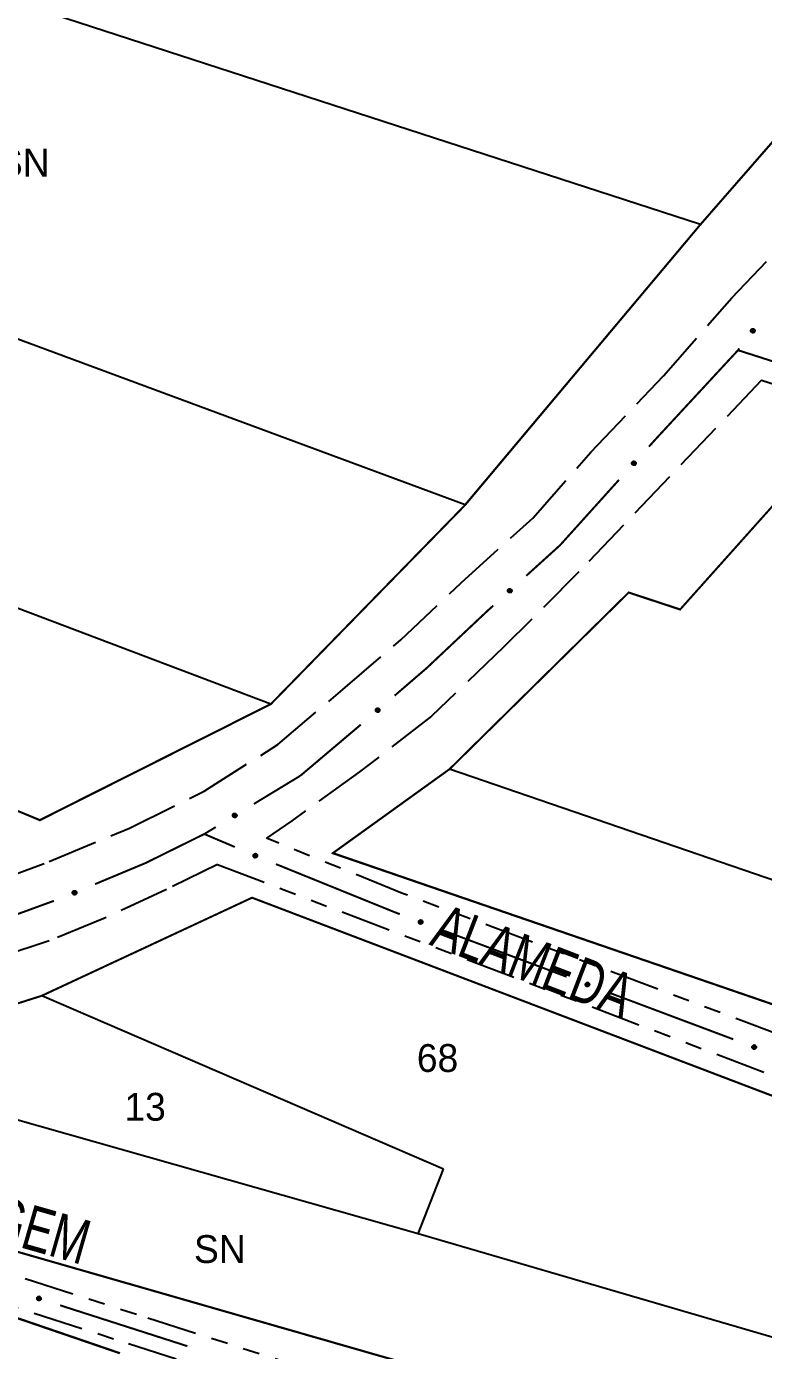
# Model space of a CAD drawing. Extents: x 203196 to 204359, y 4872588 to 4874244.
# Drawn here: x 203633.6 to 203699.8, y 4872877.4 to 4872996.3 of the extents above; entities that cross this region are included whole.
import ezdxf
from ezdxf.enums import TextEntityAlignment as Align

# ---------------------------------------------------------------- set-up
doc = ezdxf.new("R2010")
doc.units = 0
doc.header["$LTSCALE"] = 1.5
doc.header["$MEASUREMENT"] = 0
doc.linetypes.add('TRACO_11', pattern=[8, 3, -1, 3, -1])
doc.linetypes.add('TRACO_25', pattern=[8, 3, -1, 1, -1, 1, -1])
for name, color, linetype in [('CD_MALHA_LOTES', 7, 'CONTINUOUS'), ('RU-QUADRA', 210, 'CONTINUOUS'), ('SV-EIXO-RUA-N-PAV', 6, 'CONTINUOUS'), ('SV-EIXO-RUA-PAV', 20, 'CONTINUOUS'), ('SV-RUA-NAO-PAV', 7, 'CONTINUOUS'), ('SV-RUA-PAVIM', 7, 'CONTINUOUS'), ('SV-TXT-RUA-N-PAV', 7, 'CONTINUOUS'), ('Th_NmrPort', 1, 'CONTINUOUS')]:
    doc.layers.add(name, color=color, linetype=linetype)
doc.styles.add('ARIAL', font='ARIAL.SHX')

msp = doc.modelspace()

# ---------------------------------------------------------------- linework, layer by layer
at = {"layer": 'CD_MALHA_LOTES', "linetype": 'Continuous', "flags": 128}
for points in [[(203694.148553, 4872978.506069), (203594.922462, 4873010.711631)], [(203710.047782, 4872996.723007), (203694.148553, 4872978.506069)], [(203672.998632, 4872953.304702), (203574.7339, 4872989.699047)], [(203694.148553, 4872978.506069), (203672.998632, 4872953.304702)], [(203655.545273, 4872935.423493), (203559.420808, 4872971.776549)], [(203706.783745, 4872960.113282), (203692.299839, 4872943.910878)], [(203672.998632, 4872953.304702), (203655.545273, 4872935.423493)], [(203687.685372, 4872945.442821), (203671.602852, 4872929.586224)], [(203692.299839, 4872943.910878), (203687.685372, 4872945.442821)], [(203655.545273, 4872935.423493), (203634.792565, 4872924.991419)], [(203671.602852, 4872929.586224), (203661.118242, 4872922.044996)], [(203718.262846, 4872913.553996), (203671.602852, 4872929.586224)], [(203634.792565, 4872924.991419), (203632.741667, 4872925.848588)], [(203661.118242, 4872922.044996), (203714.444295, 4872903.713886)], [(203653.85064, 4872918.032246), (203634.957299, 4872909.221527)], [(203764.222836, 4872876.008348), (203653.85064, 4872918.032246)], [(203634.957299, 4872909.221527), (203615.377909, 4872903.004945)], [(203671.045002, 4872893.653474), (203634.957299, 4872909.221527)], [(203668.782073, 4872887.830408), (203615.377909, 4872903.004945)], [(203597.756091, 4872896.294487), (203755.273411, 4872851.061951)], [(203668.782073, 4872887.830408), (203671.045002, 4872893.653474)], [(203758.970245, 4872861.505444), (203668.782073, 4872887.830408)], [(203641.97006, 4872877.112196), (203624.204049, 4872883.191755)]]:
    msp.add_lwpolyline(points, dxfattribs=at)
at = {"layer": 'RU-QUADRA', "linetype": 'Continuous', "const_width": 0.18, "flags": 128}
for points in [[(203632.741667, 4872925.848588), (203634.792565, 4872924.991419), (203655.545273, 4872935.423493), (203672.998632, 4872953.304702), (203694.148553, 4872978.506069), (203710.047782, 4872996.723007)], [(203794.266685, 4872930.664039), (203784.042115, 4872933.883029), (203774.378888, 4872936.783489), (203706.783745, 4872960.113282), (203692.299839, 4872943.910878), (203687.685372, 4872945.442821), (203671.602852, 4872929.586224), (203661.118242, 4872922.044996), (203714.444295, 4872903.713886), (203724.284406, 4872900.482805), (203734.344818, 4872896.957989), (203752.409498, 4872889.76149), (203774.814576, 4872881.522338), (203791.642455, 4872875.804781)], [(203764.222836, 4872876.008348), (203653.85064, 4872918.032246), (203634.957299, 4872909.221527), (203615.377909, 4872903.004945), (203597.756091, 4872896.294487), (203755.273411, 4872851.061951)], [(203641.97006, 4872877.112196), (203624.204049, 4872883.191755), (203604.80784, 4872890.055225), (203589.875196, 4872894.939145), (203578.371722, 4872892.111367), (203566.842698, 4872888.688228), (203562.344142, 4872889.810488), (203546.645432, 4872882.229347), (203530.058075, 4872874.219067)]]:
    msp.add_lwpolyline(points, dxfattribs=at)
at = {"layer": 'SV-EIXO-RUA-N-PAV', "const_width": 0.18}
for points in [[(203697.509076, 4872967.206769), (203707.985741, 4872963.854235)], [(203650.466224, 4872923.369536), (203649.562389, 4872923.752706)], [(203652.307589, 4872922.588912), (203650.466224, 4872923.369536)], [(203666.704164, 4872916.71603), (203656.000581, 4872921.052418)], [(203667.126764, 4872916.557473), (203666.704164, 4872916.71603)], [(203682.107074, 4872910.936947), (203670.871841, 4872915.152342)], [(203697.087383, 4872905.316421), (203685.852151, 4872909.531815)], [(203648.043213, 4872877.756059), (203636.617119, 4872881.422713)]]:
    msp.add_lwpolyline(points, dxfattribs=at)
at = {"layer": 'SV-EIXO-RUA-N-PAV'}
for points in [[(203654.238272, 4872921.650857), (203654.193198, 4872921.631874), (203654.150577, 4872921.624777), (203654.113325, 4872921.629089), (203654.081401, 4872921.641482), (203654.050168, 4872921.65784), (203654.022318, 4872921.68128), (203653.997169, 4872921.714142), (203653.97781, 4872921.759224), (203653.973409, 4872921.803363), (203653.975682, 4872921.84011), (203653.986689, 4872921.874144), (203654.003088, 4872921.904218), (203654.028392, 4872921.932343), (203654.061944, 4872921.957503), (203654.107747, 4872921.975872), (203654.149579, 4872921.982544), (203654.185501, 4872921.977427), (203654.219646, 4872921.966145), (203654.251331, 4872921.949063), (203654.278537, 4872921.925897), (203654.303809, 4872921.89207), (203654.321341, 4872921.846622), (203654.328471, 4872921.804976), (203654.32386, 4872921.768991), (203654.311996, 4872921.735625), (203654.29597, 4872921.7041), (203654.273574, 4872921.675123), (203654.238272, 4872921.650857)], [(203669.095157, 4872915.70137), (203669.05092, 4872915.68051), (203669.008635, 4872915.671628), (203668.971235, 4872915.674371), (203668.938817, 4872915.685412), (203668.906925, 4872915.700443), (203668.878114, 4872915.722692), (203668.851608, 4872915.754468), (203668.830371, 4872915.798697), (203668.824119, 4872915.842612), (203668.824846, 4872915.879423), (203668.834413, 4872915.913888), (203668.849535, 4872915.944626), (203668.873635, 4872915.973788), (203668.906099, 4872916.000336), (203668.95109, 4872916.020614), (203668.992605, 4872916.029037), (203669.02871, 4872916.025434), (203669.063299, 4872916.015597), (203669.095674, 4872915.999861), (203669.12383, 4872915.977858), (203669.1505, 4872915.945123), (203669.169926, 4872915.900452), (203669.1788, 4872915.859142), (203669.175705, 4872915.822996), (203669.165253, 4872915.789161), (203669.150566, 4872915.75699), (203669.129407, 4872915.727098), (203669.095157, 4872915.70137)], [(203684.075467, 4872910.080844), (203684.03123, 4872910.059984), (203683.988945, 4872910.051102), (203683.951545, 4872910.053845), (203683.919127, 4872910.064886), (203683.887235, 4872910.079917), (203683.858424, 4872910.102166), (203683.831918, 4872910.133942), (203683.810681, 4872910.178171), (203683.804429, 4872910.222086), (203683.805156, 4872910.258896), (203683.814723, 4872910.293362), (203683.829844, 4872910.324099), (203683.853945, 4872910.353262), (203683.886409, 4872910.379809), (203683.9314, 4872910.400087), (203683.972915, 4872910.408511), (203684.00902, 4872910.404908), (203684.043609, 4872910.395071), (203684.075984, 4872910.379335), (203684.10414, 4872910.357332), (203684.13081, 4872910.324597), (203684.150236, 4872910.279926), (203684.15911, 4872910.238616), (203684.156015, 4872910.20247), (203684.145563, 4872910.168635), (203684.130876, 4872910.136464), (203684.109717, 4872910.106572), (203684.075467, 4872910.080844)], [(203699.055776, 4872904.460317), (203699.01154, 4872904.439458), (203698.969255, 4872904.430576), (203698.931855, 4872904.433318), (203698.899437, 4872904.44436), (203698.867545, 4872904.459391), (203698.838734, 4872904.48164), (203698.812228, 4872904.513416), (203698.790991, 4872904.557645), (203698.784739, 4872904.60156), (203698.785466, 4872904.63837), (203698.795033, 4872904.672836), (203698.810154, 4872904.703573), (203698.834255, 4872904.732736), (203698.866719, 4872904.759283), (203698.91171, 4872904.779561), (203698.953225, 4872904.787985), (203698.98933, 4872904.784382), (203699.023919, 4872904.774544), (203699.056294, 4872904.758809), (203699.084449, 4872904.736806), (203699.11112, 4872904.704071), (203699.130546, 4872904.6594), (203699.13942, 4872904.61809), (203699.136325, 4872904.581943), (203699.125873, 4872904.548109), (203699.111186, 4872904.515938), (203699.090027, 4872904.486045), (203699.055776, 4872904.460317)], [(203634.815943, 4872881.885104), (203634.772767, 4872881.862128), (203634.730962, 4872881.85121), (203634.693473, 4872881.852139), (203634.660559, 4872881.861598), (203634.627977, 4872881.875068), (203634.598123, 4872881.895896), (203634.570109, 4872881.926353), (203634.546757, 4872881.969502), (203634.538387, 4872882.013063), (203634.537331, 4872882.049865), (203634.545219, 4872882.084754), (203634.558835, 4872882.116187), (203634.581495, 4872882.146481), (203634.612637, 4872882.174569), (203634.656593, 4872882.197001), (203634.697652, 4872882.207424), (203634.733889, 4872882.205573), (203634.768913, 4872882.197421), (203634.802013, 4872882.183271), (203634.8312, 4872882.162657), (203634.859423, 4872882.131251), (203634.880989, 4872882.087572), (203634.891852, 4872882.04674), (203634.89051, 4872882.010486), (203634.881708, 4872881.976185), (203634.868595, 4872881.943341), (203634.848908, 4872881.91246), (203634.815943, 4872881.885104)]]:
    msp.add_lwpolyline(points, close=True, dxfattribs=at)
for points in [[(203654.29597, 4872921.7041), (203653.973409, 4872921.803363)], [(203654.311996, 4872921.735625), (203653.975682, 4872921.84011)], [(203654.273574, 4872921.675123), (203653.97781, 4872921.759224)], [(203654.300068, 4872921.720332), (203653.97843, 4872921.818153)], [(203654.280472, 4872921.691588), (203653.979658, 4872921.779099)], [(203654.315705, 4872921.75372), (203653.983824, 4872921.858846)], [(203654.32386, 4872921.768991), (203653.986689, 4872921.874144)], [(203654.32327, 4872921.789046), (203653.997863, 4872921.888465)], [(203654.328471, 4872921.804976), (203654.003088, 4872921.904218)], [(203654.323299, 4872921.827568), (203654.020504, 4872921.9174)], [(203654.321341, 4872921.846622), (203654.028392, 4872921.932343)], [(203654.308442, 4872921.869436), (203654.048171, 4872921.944205)], [(203654.303809, 4872921.89207), (203654.061944, 4872921.957503)], [(203654.285174, 4872921.908942), (203654.092169, 4872921.964087)], [(203654.278537, 4872921.925897), (203654.107747, 4872921.975872)], [(203654.260691, 4872921.938589), (203654.134761, 4872921.977154)], [(203654.251331, 4872921.949063), (203654.149579, 4872921.982544)], [(203654.255851, 4872921.664974), (203653.991469, 4872921.73704)], [(203654.238272, 4872921.650857), (203653.997169, 4872921.714142)], [(203654.2133, 4872921.641515), (203654.016717, 4872921.695212)], [(203654.193198, 4872921.631874), (203654.022318, 4872921.68128)], [(203654.168919, 4872921.627724), (203654.044778, 4872921.667013)], [(203654.150577, 4872921.624777), (203654.050168, 4872921.65784)], [(203669.150566, 4872915.75699), (203668.824119, 4872915.842612)], [(203669.165253, 4872915.789161), (203668.824846, 4872915.879423)], [(203669.153979, 4872915.77338), (203668.828514, 4872915.8576)], [(203669.129407, 4872915.727098), (203668.830371, 4872915.798697)], [(203669.135608, 4872915.743838), (203668.831382, 4872915.818632)], [(203669.168199, 4872915.807395), (203668.832194, 4872915.898484)], [(203669.175705, 4872915.822996), (203668.834413, 4872915.913888)], [(203669.174273, 4872915.843008), (203668.844976, 4872915.928666)], [(203669.1788, 4872915.859142), (203668.849535, 4872915.944626)], [(203669.172683, 4872915.881498), (203668.866381, 4872915.958528)], [(203669.169926, 4872915.900452), (203668.873635, 4872915.973788)], [(203669.156081, 4872915.922704), (203668.892897, 4872915.986472)], [(203669.1505, 4872915.945123), (203668.906099, 4872916.000336)], [(203669.131173, 4872915.961198), (203668.936021, 4872916.008184)], [(203669.12383, 4872915.977858), (203668.95109, 4872916.020614)], [(203669.105465, 4872915.989789), (203668.978026, 4872916.02303)], [(203669.095674, 4872915.999861), (203668.992605, 4872916.029037)], [(203669.112126, 4872915.716213), (203668.84495, 4872915.777106)], [(203669.095157, 4872915.70137), (203668.851608, 4872915.754468)], [(203669.070599, 4872915.690987), (203668.871933, 4872915.736377)], [(203669.05092, 4872915.68051), (203668.878114, 4872915.722692)], [(203669.026837, 4872915.675343), (203668.901155, 4872915.709382)], [(203669.008635, 4872915.671628), (203668.906925, 4872915.700443)], [(203684.130876, 4872910.136464), (203683.804429, 4872910.222086)], [(203684.145563, 4872910.168635), (203683.805156, 4872910.258896)], [(203684.134289, 4872910.152854), (203683.808824, 4872910.237074)], [(203684.109717, 4872910.106572), (203683.810681, 4872910.178171)], [(203684.115918, 4872910.123312), (203683.811692, 4872910.198106)], [(203684.148508, 4872910.186869), (203683.812504, 4872910.277958)], [(203684.156015, 4872910.20247), (203683.814723, 4872910.293362)], [(203684.092436, 4872910.095687), (203683.82526, 4872910.15658)], [(203684.154583, 4872910.222482), (203683.825286, 4872910.30814)], [(203684.15911, 4872910.238616), (203683.829844, 4872910.324099)], [(203684.075467, 4872910.080844), (203683.831918, 4872910.133942)], [(203684.152993, 4872910.260971), (203683.846691, 4872910.338001)], [(203684.050909, 4872910.07046), (203683.852243, 4872910.11585)], [(203684.150236, 4872910.279926), (203683.853945, 4872910.353262)], [(203684.03123, 4872910.059984), (203683.858424, 4872910.102166)], [(203684.13639, 4872910.302178), (203683.873207, 4872910.365945)], [(203684.007147, 4872910.054817), (203683.881465, 4872910.088855)], [(203684.13081, 4872910.324597), (203683.886409, 4872910.379809)], [(203683.988945, 4872910.051102), (203683.887235, 4872910.079917)], [(203684.111483, 4872910.340671), (203683.916331, 4872910.387658)], [(203684.10414, 4872910.357332), (203683.9314, 4872910.400087)], [(203684.085775, 4872910.369263), (203683.958336, 4872910.402503)], [(203684.075984, 4872910.379335), (203683.972915, 4872910.408511)], [(203699.111186, 4872904.515938), (203698.784739, 4872904.60156)], [(203699.125873, 4872904.548109), (203698.785466, 4872904.63837)], [(203699.114599, 4872904.532328), (203698.789134, 4872904.616548)], [(203699.090027, 4872904.486045), (203698.790991, 4872904.557645)], [(203699.096228, 4872904.502786), (203698.792002, 4872904.577579)], [(203699.128818, 4872904.566343), (203698.792814, 4872904.657432)], [(203699.136325, 4872904.581943), (203698.795033, 4872904.672836)], [(203699.072746, 4872904.475161), (203698.80557, 4872904.536054)], [(203699.134893, 4872904.601956), (203698.805596, 4872904.687614)], [(203699.13942, 4872904.61809), (203698.810154, 4872904.703573)], [(203699.055776, 4872904.460317), (203698.812228, 4872904.513416)], [(203699.133303, 4872904.640445), (203698.827001, 4872904.717475)], [(203699.031219, 4872904.449934), (203698.832553, 4872904.495324)], [(203699.130546, 4872904.6594), (203698.834255, 4872904.732736)], [(203699.01154, 4872904.439458), (203698.838734, 4872904.48164)], [(203699.1167, 4872904.681652), (203698.853517, 4872904.745419)], [(203698.987457, 4872904.43429), (203698.861774, 4872904.468329)], [(203699.11112, 4872904.704071), (203698.866719, 4872904.759283)], [(203698.969255, 4872904.430576), (203698.867545, 4872904.459391)], [(203699.091793, 4872904.720145), (203698.896641, 4872904.767132)], [(203699.084449, 4872904.736806), (203698.91171, 4872904.779561)], [(203699.066085, 4872904.748737), (203698.938646, 4872904.781977)], [(203699.056294, 4872904.758809), (203698.953225, 4872904.787985)], [(203634.881708, 4872881.976185), (203634.537331, 4872882.049865)], [(203634.868595, 4872881.943341), (203634.538387, 4872882.013063)], [(203634.871211, 4872881.959877), (203634.542051, 4872882.028246)], [(203634.883767, 4872881.994541), (203634.543748, 4872882.06926)], [(203634.89051, 4872882.010486), (203634.545219, 4872882.084754)], [(203634.848908, 4872881.91246), (203634.546757, 4872881.969502)], [(203634.854291, 4872881.929481), (203634.546802, 4872881.989462)], [(203634.888111, 4872882.030406), (203634.555054, 4872882.100025)], [(203634.891852, 4872882.04674), (203634.558835, 4872882.116187)], [(203634.832174, 4872881.900751), (203634.562364, 4872881.948642)], [(203634.815943, 4872881.885104), (203634.570109, 4872881.926353)], [(203634.88466, 4872882.068773), (203634.574989, 4872882.130888)], [(203634.880989, 4872882.087572), (203634.581495, 4872882.146481)], [(203634.791916, 4872881.873545), (203634.591287, 4872881.909266)], [(203634.772767, 4872881.862128), (203634.598123, 4872881.895896)], [(203634.866082, 4872882.109128), (203634.600121, 4872882.160082)], [(203634.859423, 4872882.131251), (203634.612637, 4872882.174569)], [(203634.748963, 4872881.855801), (203634.62178, 4872881.883717)], [(203634.730962, 4872881.85121), (203634.627977, 4872881.875068)], [(203634.839341, 4872882.146371), (203634.642144, 4872882.183857)], [(203634.8312, 4872882.162657), (203634.656593, 4872882.197001)], [(203634.81228, 4872882.173685), (203634.683381, 4872882.200718)], [(203634.802013, 4872882.183271), (203634.697652, 4872882.207424)]]:
    msp.add_lwpolyline(points, dxfattribs=at)
at = {"layer": 'SV-EIXO-RUA-PAV'}
for points in [[(203698.672373, 4872968.905038), (203698.665282, 4872968.953429), (203698.669084, 4872968.99647), (203698.682587, 4872969.031455), (203698.70258, 4872969.059259), (203698.726238, 4872969.0854), (203698.755905, 4872969.106493), (203698.794018, 4872969.122611), (203698.842511, 4872969.130064), (203698.886346, 4872969.123272), (203698.921353, 4872969.111869), (203698.951546, 4872969.09269), (203698.976555, 4872969.069282), (203698.997447, 4872969.037741), (203699.013403, 4872968.998958), (203699.019718, 4872968.950015), (203699.015701, 4872968.907845), (203699.001752, 4872968.874349), (203698.982279, 4872968.844117), (203698.957807, 4872968.817718), (203698.928566, 4872968.797181), (203698.889488, 4872968.781185), (203698.841098, 4872968.775593), (203698.798993, 4872968.779119), (203698.76531, 4872968.792594), (203698.735978, 4872968.812435), (203698.70947, 4872968.835845), (203698.687025, 4872968.864784), (203698.672373, 4872968.905038)], [(203687.983192, 4872957.021327), (203687.979978, 4872957.07013), (203687.987195, 4872957.112731), (203688.003441, 4872957.146529), (203688.025586, 4872957.172653), (203688.05125, 4872957.196827), (203688.082503, 4872957.21549), (203688.121778, 4872957.228522), (203688.170711, 4872957.232089), (203688.213865, 4872957.221828), (203688.247853, 4872957.207673), (203688.276423, 4872957.186151), (203688.299489, 4872957.160825), (203688.317802, 4872957.127721), (203688.330619, 4872957.087791), (203688.333016, 4872957.0385), (203688.325654, 4872956.996783), (203688.309081, 4872956.964504), (203688.287263, 4872956.93592), (203688.260765, 4872956.911554), (203688.229982, 4872956.89341), (203688.189755, 4872956.880578), (203688.141073, 4872956.878857), (203688.099383, 4872956.885725), (203688.066879, 4872956.901839), (203688.039221, 4872956.923954), (203688.014662, 4872956.9494), (203687.994593, 4872956.980035), (203687.983192, 4872957.021327)], [(203676.827871, 4872945.594467), (203676.829626, 4872945.643344), (203676.841128, 4872945.684992), (203676.86072, 4872945.716968), (203676.885401, 4872945.74071), (203676.913386, 4872945.762155), (203676.946371, 4872945.777551), (203676.986766, 4872945.786529), (203677.035808, 4872945.785113), (203677.077699, 4872945.770526), (203677.110075, 4872945.752996), (203677.136313, 4872945.728686), (203677.15669, 4872945.70115), (203677.17155, 4872945.666359), (203677.180249, 4872945.625334), (203677.177632, 4872945.576054), (203677.166075, 4872945.5353), (203677.146313, 4872945.504869), (203677.121706, 4872945.478646), (203677.092873, 4872945.457095), (203677.060407, 4872945.442168), (203677.019086, 4872945.433484), (203676.970481, 4872945.436711), (203676.929702, 4872945.447774), (203676.899002, 4872945.467104), (203676.87373, 4872945.491911), (203676.85188, 4872945.519718), (203676.835023, 4872945.552231), (203676.827871, 4872945.594467)], [(203664.964772, 4872934.867218), (203664.967752, 4872934.916036), (203664.980296, 4872934.957383), (203665.000683, 4872934.988857), (203665.025952, 4872935.011972), (203665.054466, 4872935.032709), (203665.087827, 4872935.047272), (203665.128434, 4872935.055235), (203665.177426, 4872935.052589), (203665.218937, 4872935.036956), (203665.250863, 4872935.018619), (203665.276484, 4872934.993658), (203665.296164, 4872934.965621), (203665.310146, 4872934.930467), (203665.317814, 4872934.889237), (203665.313961, 4872934.840038), (203665.301386, 4872934.799587), (203665.280866, 4872934.769662), (203665.25561, 4872934.744064), (203665.226245, 4872934.723243), (203665.193415, 4872934.709135), (203665.151889, 4872934.70149), (203665.10338, 4872934.705936), (203665.062892, 4872934.718018), (203665.032686, 4872934.738111), (203665.008045, 4872934.763544), (203664.986898, 4872934.791891), (203664.970862, 4872934.824816), (203664.964772, 4872934.867218)], [(203652.123885, 4872925.43505), (203652.134846, 4872925.482715), (203652.154013, 4872925.521438), (203652.179295, 4872925.549135), (203652.208018, 4872925.567784), (203652.239552, 4872925.583553), (203652.274852, 4872925.592438), (203652.316216, 4872925.59362), (203652.364107, 4872925.58296), (203652.402485, 4872925.560718), (203652.430965, 4872925.537384), (203652.452135, 4872925.508553), (203652.466941, 4872925.477663), (203652.474957, 4872925.44069), (203652.475746, 4872925.39876), (203652.463862, 4872925.350863), (203652.44481, 4872925.313028), (203652.419653, 4872925.286881), (203652.390533, 4872925.265781), (203652.358147, 4872925.250068), (203652.323445, 4872925.241546), (203652.281227, 4872925.240828), (203652.234108, 4872925.253185), (203652.196155, 4872925.271755), (203652.169662, 4872925.296539), (203652.149534, 4872925.325675), (203652.133333, 4872925.357111), (203652.122925, 4872925.392224), (203652.123885, 4872925.43505)], [(203637.736253, 4872918.529156), (203637.754186, 4872918.574658), (203637.778904, 4872918.610098), (203637.808027, 4872918.633722), (203637.839205, 4872918.647889), (203637.872735, 4872918.658789), (203637.908965, 4872918.66232), (203637.950044, 4872918.657332), (203637.995815, 4872918.639663), (203638.030455, 4872918.611956), (203638.055144, 4872918.584644), (203638.071788, 4872918.552983), (203638.081831, 4872918.520233), (203638.084254, 4872918.482478), (203638.078793, 4872918.440898), (203638.059912, 4872918.395304), (203638.035442, 4872918.360726), (203638.006673, 4872918.338615), (203637.974737, 4872918.322084), (203637.940373, 4872918.311366), (203637.904789, 4872918.308105), (203637.862934, 4872918.313678), (203637.818179, 4872918.33291), (203637.783413, 4872918.356923), (203637.760904, 4872918.385374), (203637.745337, 4872918.417181), (203637.733995, 4872918.450678), (203637.72893, 4872918.486949), (203637.736253, 4872918.529156)]]:
    msp.add_lwpolyline(points, close=True, dxfattribs=at)
for points in [[(203698.665282, 4872968.953429), (203698.755905, 4872969.106493)], [(203698.667343, 4872968.977974), (203698.736468, 4872969.088321)], [(203698.669084, 4872968.99647), (203698.726238, 4872969.0854)], [(203698.669581, 4872968.931554), (203698.770796, 4872969.108426)], [(203698.672373, 4872968.905038), (203698.794018, 4872969.122611)], [(203698.681638, 4872968.884484), (203698.817613, 4872969.122396)], [(203698.687025, 4872968.864784), (203698.842511, 4872969.130064)], [(203698.701238, 4872968.853983), (203698.86129, 4872969.123298)], [(203698.70947, 4872968.835845), (203698.886346, 4872969.123272)], [(203698.724159, 4872968.827813), (203698.899408, 4872969.114707)], [(203698.735978, 4872968.812435), (203698.921353, 4872969.111869)], [(203698.752567, 4872968.804314), (203698.937453, 4872969.099294)], [(203698.76531, 4872968.792594), (203698.951546, 4872969.09269)], [(203698.784874, 4872968.788143), (203698.962612, 4872969.078286)], [(203698.798993, 4872968.779119), (203698.976555, 4872969.069282)], [(203698.822161, 4872968.778469), (203698.984956, 4872969.04912)], [(203698.841098, 4872968.775593), (203698.997447, 4872969.037741)], [(203698.866415, 4872968.782367), (203699.003979, 4872969.015622)], [(203698.889488, 4872968.781185), (203699.013403, 4872968.998958)], [(203698.910489, 4872968.795001), (203699.012209, 4872968.968047)], [(203698.928566, 4872968.797181), (203699.019718, 4872968.950015)], [(203698.945322, 4872968.81128), (203699.014194, 4872968.92354)], [(203698.957807, 4872968.817718), (203699.015701, 4872968.907845)], [(203687.979978, 4872957.07013), (203688.082503, 4872957.21549)], [(203687.982521, 4872957.047982), (203688.0975, 4872957.216232)], [(203687.983192, 4872957.021327), (203688.121778, 4872957.228522)], [(203687.983987, 4872957.094432), (203688.06168, 4872957.198924)], [(203687.987195, 4872957.112731), (203688.05125, 4872957.196827)], [(203687.990791, 4872957.000101), (203688.145281, 4872957.226428)], [(203687.994593, 4872956.980035), (203688.170711, 4872957.232089)], [(203688.0079, 4872956.968136), (203688.188891, 4872957.22385)], [(203688.014662, 4872956.9494), (203688.213865, 4872957.221828)], [(203688.028664, 4872956.940223), (203688.226204, 4872957.21225)], [(203688.039221, 4872956.923954), (203688.247853, 4872957.207673)], [(203688.05511, 4872956.914537), (203688.262901, 4872957.193856)], [(203688.066879, 4872956.901839), (203688.276423, 4872957.186151)], [(203688.086026, 4872956.895844), (203688.286307, 4872957.170911)], [(203688.099383, 4872956.885725), (203688.299489, 4872957.160825)], [(203688.122425, 4872956.883232), (203688.306257, 4872957.140058)], [(203688.141073, 4872956.878857), (203688.317802, 4872957.127721)], [(203688.166849, 4872956.883593), (203688.322552, 4872957.105152)], [(203688.189755, 4872956.880578), (203688.330619, 4872957.087791)], [(203688.211789, 4872956.892677), (203688.326967, 4872957.057073)], [(203688.229982, 4872956.89341), (203688.333016, 4872957.0385)], [(203688.247808, 4872956.906131), (203688.325402, 4872957.012549)], [(203688.260765, 4872956.911554), (203688.325654, 4872956.996783)], [(203676.827871, 4872945.594467), (203676.986766, 4872945.786529)], [(203676.829626, 4872945.643344), (203676.946371, 4872945.777551)], [(203676.829909, 4872945.621052), (203676.961366, 4872945.776767)], [(203676.833277, 4872945.572579), (203677.009935, 4872945.782062)], [(203676.835023, 4872945.552231), (203677.035808, 4872945.785113)], [(203676.83608, 4872945.667114), (203676.923975, 4872945.763182)], [(203676.841128, 4872945.684992), (203676.913386, 4872945.762155)], [(203676.847054, 4872945.539043), (203677.053058, 4872945.775072)], [(203676.85188, 4872945.519718), (203677.077699, 4872945.770526)], [(203676.864879, 4872945.509167), (203677.089001, 4872945.759746)], [(203676.87373, 4872945.491911), (203677.110075, 4872945.752996)], [(203676.888582, 4872945.48093), (203677.123643, 4872945.737723)], [(203676.899002, 4872945.467104), (203677.136313, 4872945.728686)], [(203676.917442, 4872945.459197), (203677.1446, 4872945.712521)], [(203676.929702, 4872945.447774), (203677.15669, 4872945.70115)], [(203676.952373, 4872945.442956), (203677.161316, 4872945.679804)], [(203676.970481, 4872945.436711), (203677.17155, 4872945.666359)], [(203676.996604, 4872945.438808), (203677.173985, 4872945.643424)], [(203677.019086, 4872945.433484), (203677.180249, 4872945.625334)], [(203677.042234, 4872945.443285), (203677.173499, 4872945.595145)], [(203677.060407, 4872945.442168), (203677.177632, 4872945.576054)], [(203677.079432, 4872945.453014), (203677.167424, 4872945.55101)], [(203677.092873, 4872945.457095), (203677.166075, 4872945.5353)], [(203664.964772, 4872934.867218), (203665.128434, 4872935.055235)], [(203664.967476, 4872934.893744), (203665.102798, 4872935.046112)], [(203664.967752, 4872934.916036), (203665.087827, 4872935.047272)], [(203664.969627, 4872934.845202), (203665.151484, 4872935.050188)], [(203664.970862, 4872934.824816), (203665.177426, 4872935.052589)], [(203664.974801, 4872934.939637), (203665.065078, 4872935.03347)], [(203664.980296, 4872934.957383), (203665.054466, 4872935.032709)], [(203664.982559, 4872934.81133), (203665.194418, 4872935.042118)], [(203664.986898, 4872934.791891), (203665.218937, 4872935.036956)], [(203664.999629, 4872934.781018), (203665.229966, 4872935.025896)], [(203665.008045, 4872934.763544), (203665.250863, 4872935.018619)], [(203665.022616, 4872934.752194), (203665.264044, 4872935.003011)], [(203665.032686, 4872934.738111), (203665.276484, 4872934.993658)], [(203665.050922, 4872934.729744), (203665.284362, 4872934.977292)], [(203665.062892, 4872934.718018), (203665.296164, 4872934.965621)], [(203665.085435, 4872934.712632), (203665.300253, 4872934.944165)], [(203665.10338, 4872934.705936), (203665.310146, 4872934.930467)], [(203665.129548, 4872934.707376), (203665.312005, 4872934.907479)], [(203665.151889, 4872934.70149), (203665.317814, 4872934.889237)], [(203665.175276, 4872934.710707), (203665.310308, 4872934.859227)], [(203665.193415, 4872934.709135), (203665.313961, 4872934.840038)], [(203665.212706, 4872934.7195), (203665.303128, 4872934.815258)], [(203665.226245, 4872934.723243), (203665.301386, 4872934.799587)], [(203652.122925, 4872925.392224), (203652.364107, 4872925.58296)], [(203652.123885, 4872925.43505), (203652.316216, 4872925.59362)], [(203652.125056, 4872925.412535), (203652.338123, 4872925.584854)], [(203652.13091, 4872925.460771), (203652.289429, 4872925.588833)], [(203652.132247, 4872925.376999), (203652.379148, 4872925.569839)], [(203652.133333, 4872925.357111), (203652.402485, 4872925.560718)], [(203652.134846, 4872925.482715), (203652.274852, 4872925.592438)], [(203652.144104, 4872925.344294), (203652.411547, 4872925.547996)], [(203652.145677, 4872925.504836), (203652.250144, 4872925.582561)], [(203652.149534, 4872925.325675), (203652.430965, 4872925.537384)], [(203652.154013, 4872925.521438), (203652.239552, 4872925.583553)], [(203652.162043, 4872925.312085), (203652.441402, 4872925.519823)], [(203652.169662, 4872925.296539), (203652.452135, 4872925.508553)], [(203652.186275, 4872925.285289), (203652.457218, 4872925.491114)], [(203652.196155, 4872925.271755), (203652.466941, 4872925.477663)], [(203652.217507, 4872925.262739), (203652.467449, 4872925.455827)], [(203652.234108, 4872925.253185), (203652.474957, 4872925.44069)], [(203652.260157, 4872925.250306), (203652.473014, 4872925.417709)], [(203652.281227, 4872925.240828), (203652.475746, 4872925.39876)], [(203652.305811, 4872925.246078), (203652.463411, 4872925.370392)], [(203652.323445, 4872925.241546), (203652.463862, 4872925.350863)], [(203652.344177, 4872925.248601), (203652.449104, 4872925.3282)], [(203652.358147, 4872925.250068), (203652.44481, 4872925.313028)], [(203637.72893, 4872918.486949), (203637.995815, 4872918.639663)], [(203637.733995, 4872918.450678), (203638.030455, 4872918.611956)], [(203637.73406, 4872918.506718), (203637.970403, 4872918.645403)], [(203637.735881, 4872918.470507), (203638.008735, 4872918.624449)], [(203637.736253, 4872918.529156), (203637.950044, 4872918.657332)], [(203637.742738, 4872918.436401), (203638.037522, 4872918.598027)], [(203637.745337, 4872918.417181), (203638.055144, 4872918.584644)], [(203637.747029, 4872918.553544), (203637.922843, 4872918.656586)], [(203637.754186, 4872918.574658), (203637.908965, 4872918.66232)], [(203637.755684, 4872918.401881), (203638.062851, 4872918.565724)], [(203637.760904, 4872918.385374), (203638.071788, 4872918.552983)], [(203637.768189, 4872918.594921), (203637.883062, 4872918.656231)], [(203637.775657, 4872918.371777), (203638.074218, 4872918.534982)], [(203637.778904, 4872918.610098), (203637.872735, 4872918.658789)], [(203637.783413, 4872918.356923), (203638.081831, 4872918.520233)], [(203637.803185, 4872918.344829), (203638.079083, 4872918.498564)], [(203637.818179, 4872918.33291), (203638.084254, 4872918.482478)], [(203637.84351, 4872918.326186), (203638.078912, 4872918.460042)], [(203637.862934, 4872918.313678), (203638.078793, 4872918.440898)], [(203637.888025, 4872918.31521), (203638.062374, 4872918.414682)], [(203637.904789, 4872918.308105), (203638.059912, 4872918.395304)], [(203637.92634, 4872918.311995), (203638.041946, 4872918.37509)], [(203637.940373, 4872918.311366), (203638.035442, 4872918.360726)]]:
    msp.add_lwpolyline(points, dxfattribs=at)
at = {"layer": 'SV-EIXO-RUA-PAV', "const_width": 0.18}
for points in [[(203696.965022, 4872966.619191), (203697.509076, 4872967.206769)], [(203697.509076, 4872967.206769), (203697.63029, 4872967.364874)], [(203690.123661, 4872959.23052), (203696.965022, 4872966.619191)], [(203689.500565, 4872958.53957), (203690.123661, 4872959.23052)], [(203681.522783, 4872949.693006), (203686.821763, 4872955.569046)], [(203678.491469, 4872946.950906), (203681.457864, 4872949.634281)], [(203681.457864, 4872949.634281), (203681.522783, 4872949.693006)], [(203674.972846, 4872943.767991), (203675.525074, 4872944.267531)], [(203669.521006, 4872938.640311), (203674.786837, 4872943.593042)], [(203674.786837, 4872943.593042), (203674.972846, 4872943.767991)], [(203668.936444, 4872938.137599), (203669.521006, 4872938.640311)], [(203666.661869, 4872936.181504), (203668.936444, 4872938.137599)], [(203658.202028, 4872928.992819), (203663.62477, 4872933.578457)], [(203657.433964, 4872928.526973), (203658.202028, 4872928.992819)], [(203654.013869, 4872926.452618), (203657.433964, 4872928.526973)], [(203649.562389, 4872923.752706), (203650.593774, 4872924.378262)], [(203644.284486, 4872921.146052), (203648.850717, 4872923.401226)], [(203648.850717, 4872923.401226), (203649.562389, 4872923.752706)], [(203639.756642, 4872919.254078), (203643.447393, 4872920.79627)], [(203643.447393, 4872920.79627), (203644.284486, 4872921.146052)], [(203626.544286, 4872914.284223), (203636.050706, 4872917.750722)]]:
    msp.add_lwpolyline(points, dxfattribs=at)
at = {"layer": 'SV-RUA-NAO-PAV', "linetype": 'TRACO_25'}
for points in [[(203699.627625, 4872964.523912, 13.354602), (203736.953791, 4872952.448072, 13.89666), (203765.847379, 4872942.978956, 13.697373), (203804.770414, 4872930.389158, 13.665488), (203841.018125, 4872918.60539, 13.362574), (203893.097159, 4872902.340207, 13.083573), (203927.274382, 4872889.433899, 12.78863), (203955.508843, 4872878.978974, 12.597317)], [(203848.234361, 4872852.851503, 13.474174), (203801.36797, 4872869.644314, 13.466202), (203776.370848, 4872877.869619, 13.657516), (203712.767153, 4872901.388027, 13.729259), (203667.369273, 4872918.421051, 13.370545), (203655.139811, 4872923.375625, 12.924145)], [(203650.741267, 4872921.013236, 12.89226), (203713.636082, 4872897.118183, 13.824917), (203773.543064, 4872874.793353, 13.697373), (203801.085437, 4872865.57925, 13.697373), (203847.120741, 4872849.756502, 13.474174)], [(203588.670322, 4872899.529781, 11.329859), (203599.290283, 4872895.146072, 12.111059), (203610.612325, 4872891.175004, 12.111059), (203644.492655, 4872880.302744, 12.111059), (203665.353291, 4872873.608528, 13.522002), (203667.161909, 4872873.15745, 13.522002), (203710.713184, 4872862.295568, 13.522002), (203756.642982, 4872850.492857, 13.856802)], [(203584.446291, 4872898.427284, 11.329859), (203598.292808, 4872892.818632, 12.111059), (203611.421245, 4872888.050426, 12.111059), (203642.749378, 4872877.997171, 12.111059), (203664.605628, 4872870.98346, 13.522002), (203667.237453, 4872870.327071, 13.522002), (203710.043624, 4872859.651022, 13.522002), (203755.964026, 4872847.850725, 13.856802)]]:
    msp.add_polyline3d(points, dxfattribs=at)
at = {"layer": 'SV-RUA-PAVIM', "linetype": 'TRACO_11'}
for points in [[(203625.301874, 4872917.503394, 12.190773), (203635.643199, 4872921.274339, 12.390059), (203642.852349, 4872924.286705, 12.549488), (203649.560021, 4872927.608863, 12.708917), (203656.156352, 4872931.781104, 12.844431), (203661.99962, 4872936.722352, 12.908202), (203667.213278, 4872941.206006, 13.027774), (203672.633589, 4872946.304031, 13.115459), (203679.06273, 4872952.119775, 13.155316), (203684.291517, 4872958.060751, 13.203145), (203690.819492, 4872964.908469, 13.243002), (203696.956551, 4872971.912614, 13.274888), (203703.816765, 4872979.125076, 13.314745), (203710.229629, 4872987.231335, 13.362574), (203716.709152, 4872995.585119, 13.458231), (203723.063285, 4873003.435758, 13.458231), (203729.170435, 4873011.417227, 13.466202), (203734.85011, 4873019.891866, 13.458231), (203740.309658, 4873028.76932, 13.490116), (203744.918864, 4873035.990367, 13.490116), (203749.394142, 4873043.429098, 13.490116), (203753.871913, 4873051.108048, 13.522002), (203776.352844, 4873090.654966, 13.769116)], [(203699.627625, 4872964.523912, 13.258945), (203683.218412, 4872947.293479, 13.211117), (203676.483338, 4872940.560139, 13.211117), (203669.978033, 4872934.352827, 13.203145), (203663.517072, 4872929.330241, 12.948059), (203657.423216, 4872924.944296, 12.884288), (203655.139811, 4872923.375625, 12.884288)], [(203650.741267, 4872921.013236, 12.884288), (203646.18385, 4872918.780714, 12.828487), (203640.541079, 4872916.175662, 12.700945), (203635.641305, 4872914.147086, 12.469773), (203627.956703, 4872911.636422, 12.262516), (203617.93811, 4872908.086179, 11.943659), (203609.146366, 4872905.419443, 11.584945), (203600.870012, 4872903.011345, 11.481316), (203594.601341, 4872901.077811, 11.377687), (203588.670322, 4872899.529781, 11.377687)]]:
    msp.add_polyline3d(points, dxfattribs=at)

# ---------------------------------------------------------------- texts
at = {"layer": 'SV-TXT-RUA-N-PAV', "style": 'ARIAL', "width": 0.7}
for s, rotation, p in [('ALAMEDA', 339, (203669.682682, 4872913.837473)), ('PASSAGEM', 344, (203617.446516, 4872891.099846))]:
    msp.add_text(s, height=4, rotation=rotation, dxfattribs=at).set_placement(p)
at = {"layer": 'Th_NmrPort', "color": 1}
for s, p in [('SN', (203631.02185, 4872984.048334)), ('68', (203668.657455, 4872903.634952)), ('13', (203642.387428, 4872899.253739)), ('SN', (203648.64059, 4872886.475537))]:
    msp.add_text(s, height=2.5, dxfattribs=at).set_placement(p, align=Align.MIDDLE_LEFT)

doc.saveas('drawing.dxf')
